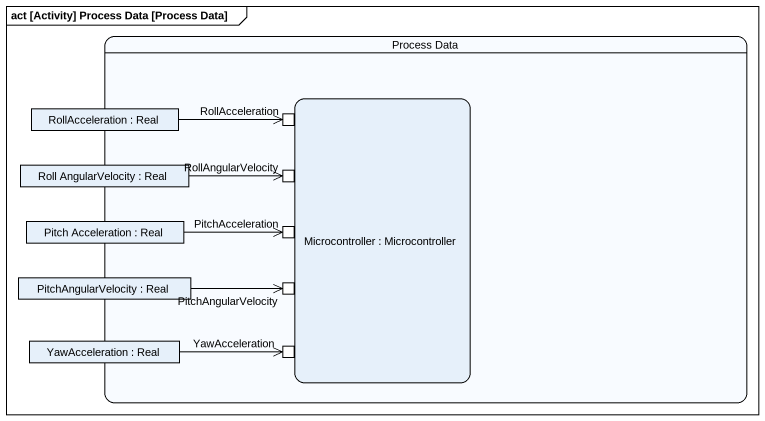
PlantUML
@startuml
mainframe act [Activity] Process Data [Process Data]
hide empty description
state "Process Data" as Process_Data {
  state "Microcontroller : Microcontroller" as Microcontroller {
    state "RollAcceleration" as RollAcceleration_2 <<inputPin>>
    state RollAngularVelocity <<inputPin>>
    state PitchAcceleration <<inputPin>>
    state "PitchAngularVelocity" as PitchAngularVelocity_2 <<inputPin>>
    state "YawAcceleration" as YawAcceleration_2 <<inputPin>>
  }
  state "RollAcceleration : Real" as RollAcceleration <<object>>
  state "Roll AngularVelocity : Real" as Roll_AngularVelocity <<object>>
  state "Pitch Acceleration : Real" as Pitch_Acceleration <<object>>
  state "PitchAngularVelocity : Real" as PitchAngularVelocity <<object>>
  state "YawAcceleration : Real" as YawAcceleration <<object>>
}
RollAcceleration -right-> RollAcceleration_2
Roll_AngularVelocity -right-> RollAngularVelocity
Pitch_Acceleration -right-> PitchAcceleration
PitchAngularVelocity -right-> PitchAngularVelocity_2
YawAcceleration -right-> YawAcceleration_2
@enduml
